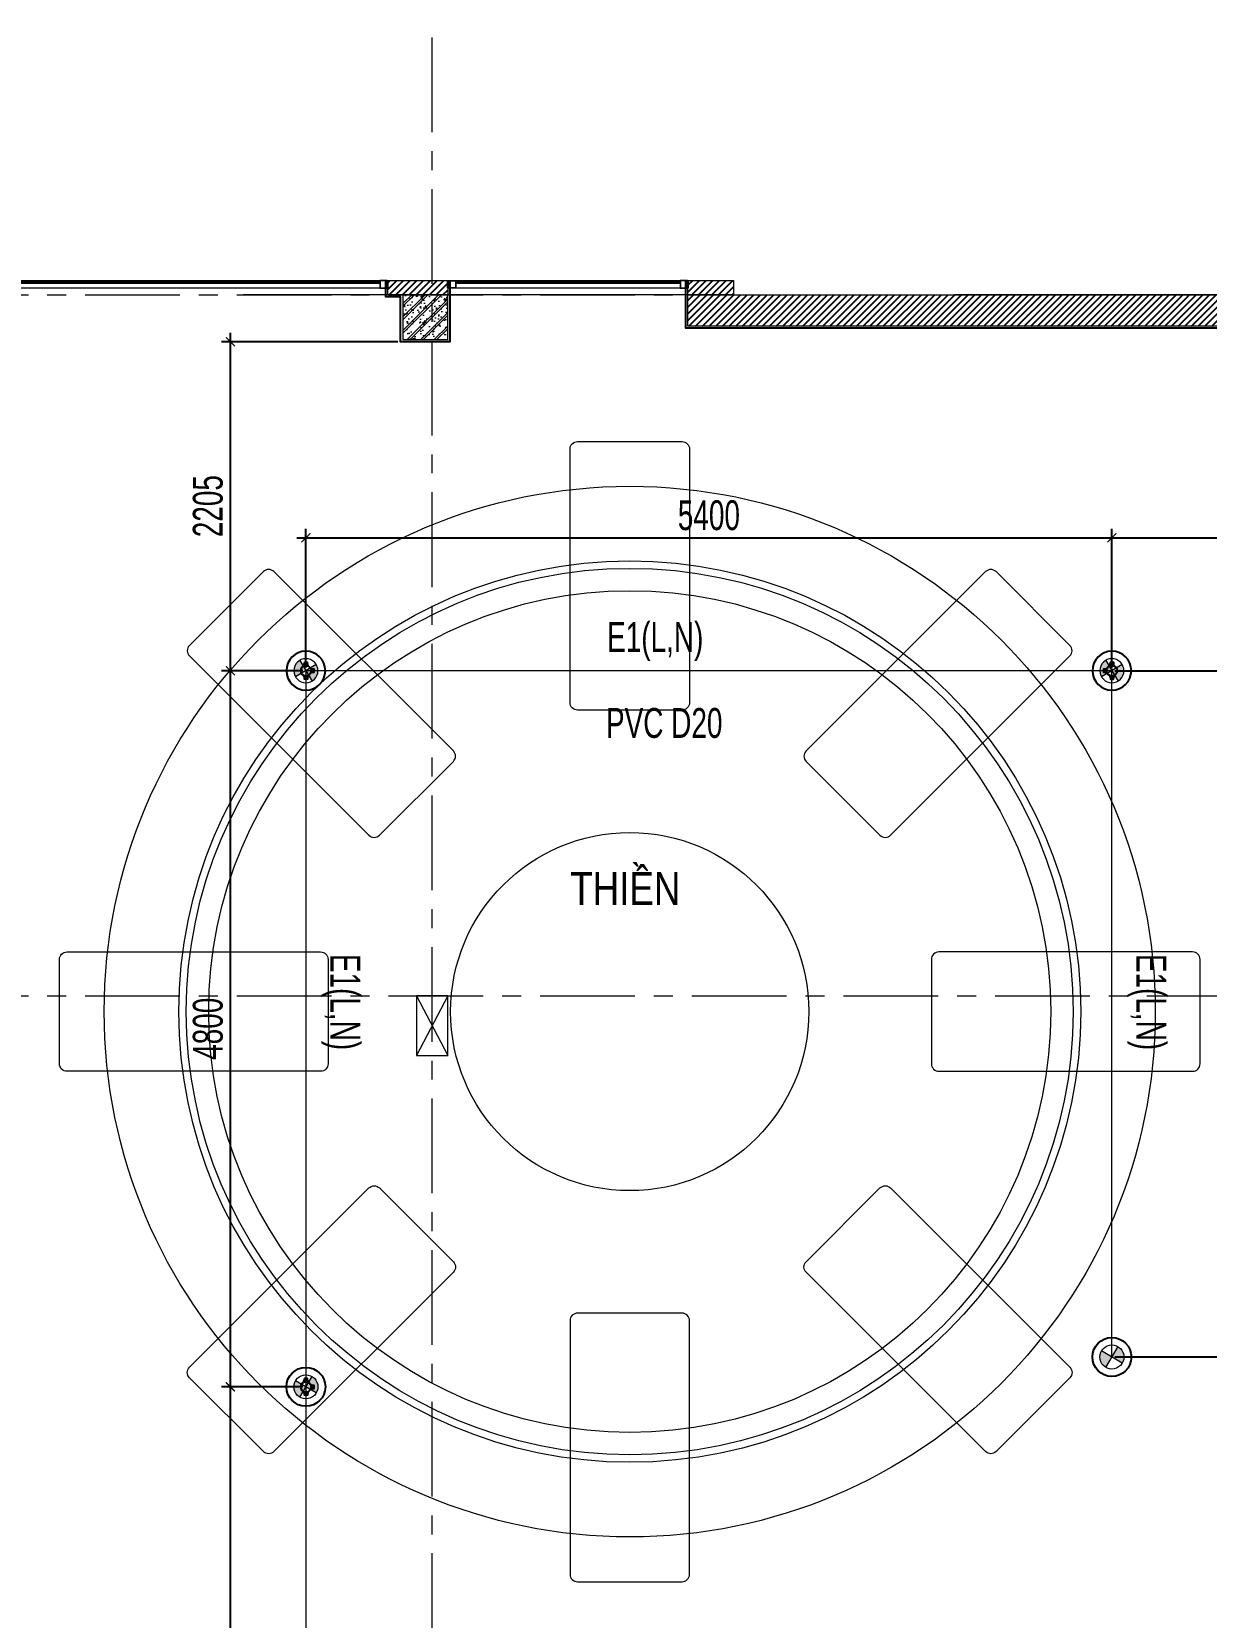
# Model space of a CAD drawing. Header units: millimetres. Extents: x -343543 to 400519, y -115663 to 104219.
# Drawn here: x -160215 to -152346, y -39465 to -28837 of the extents above; entities that cross this region are included whole.
import ezdxf
from ezdxf.xclip import XClip

# ---------------------------------------------------------------- set-up
doc = ezdxf.new("R2010")
doc.units = ezdxf.units.MM
doc.header["$XCLIPFRAME"] = 0
doc.linetypes.add('XREF MAT BANG TUONG XAY$0$01.Xref _MB T2-Mai$0$HIDDEN', pattern=[9.525, 6.35, -3.175])
doc.linetypes.add('XREF MAT BANG TUONG XAY$0$CENTER', pattern=[50.8, 31.75, -6.35, 6.35, -6.35])
doc.layers.get('0').update_dxf_attribs({"color": 231, "lineweight": 0})
doc.layers.get('DefPoints').update_dxf_attribs({"color": 191})
for name, color, linetype, lineweight in [('1-INNO-E-Emergency', 1, 'EME', 5), ('A-PATT', 252, 'Continuous', 9), ('A-SYMBOLS', 10, 'Continuous', 13), ('kata_dim', 231, 'Continuous', 0), ('SME-E-COND-LTG', 51, 'Continuous', 18), ('SME-E-LTG-TEXT', 53, 'Continuous', 18), ('TEXT DIEN', 3, 'Continuous', 18), ('XREF MAT BANG TUONG XAY$0$$1$A-TEXT', 8, 'Continuous', 25), ('XREF MAT BANG TUONG XAY$0$01.Xref _MB T2-Mai$0$$0$A-FNSH', 8, 'Continuous', 9), ('XREF MAT BANG TUONG XAY$0$01.Xref _MB T2-Mai$0$$0$A-GLAZ', 8, 'Continuous', 13), ('XREF MAT BANG TUONG XAY$0$01.Xref _MB T2-Mai$0$$0$A-LITE', 8, 'Continuous', 9), ('XREF MAT BANG TUONG XAY$0$01.Xref _MB T2-Mai$0$$0$A-TEXT', 8, 'Continuous', 25), ('XREF MAT BANG TUONG XAY$0$01.Xref _MB T2-Mai$0$A-HIDD', 8, 'XREF MAT BANG TUONG XAY$0$01.Xref _MB T2-Mai$0$HIDDEN', 9), ('XREF MAT BANG TUONG XAY$0$A-GRID', 8, 'XREF MAT BANG TUONG XAY$0$CENTER', 15), ('XREF MAT BANG TUONG XAY$0$A-WALL-INT', 8, 'Continuous', 9), ('XREF MAT BANG TUONG XAY$0$xref_IKIGAI_Cot$0$A-FNSH', 8, 'Continuous', 9), ('XREF MAT BANG TUONG XAY$0$xref_IKIGAI_Cot$0$A-PATT', 8, 'Continuous', 5)]:
    doc.layers.add(name, color=color, linetype=linetype, lineweight=lineweight)
for name, color, linetype in [('XREF MAT BANG TUONG XAY$0$A-FNSH', 8, 'Continuous'), ('XREF MAT BANG TUONG XAY$0$A-FURN', 8, 'Continuous'), ('XREF MAT BANG TUONG XAY$0$A-PATT', 8, 'Continuous'), ('ống ghen', 6, 'Continuous')]:
    doc.layers.add(name, color=color, linetype=linetype)
doc.styles.add('ROMANS1', font='vntimeh.shx', dxfattribs={"width": 0.8, "bigfont": 'bigfont.shx'})
doc.styles.add('ROMANSssss', font='vntimeh.shx', dxfattribs={"width": 0.7})
doc.styles.add('SM-DIMTEXT', font='SME.shx', dxfattribs={"width": 0.7})
doc.styles.add('SME-TEXT', font='sme.shx', dxfattribs={"width": 0.7})
doc.styles.add('XREF MAT BANG TUONG XAY$0$Arial', font='arial.ttf', dxfattribs={"width": 0.8})
doc.linetypes.add('EME', pattern='A,2463.214661,-165.6529,["E",ROMANSssss,S=300,R=360,X=0,Y=-153.361507],-321.423057,2528.257516', length=5478.548134)
doc.dimstyles.new('SDIM-100', dxfattribs={"dimscale": 100, "dimtxt": 2, "dimasz": 0.6, "dimexe": 0.6, "dimexo": 0.2, "dimgap": 0.5, "dimtad": 1, "dimdec": 0, "dimzin": 12, "dimtxsty": 'SM-DIMTEXT', "dimblk": 'ARCHTICK', "dimblk1": 'ARCHTICK', "dimblk2": 'ARCHTICK', "dimcen": 0.12, "dimdle": 0.6, "dimclrd": 7, "dimclre": 8, "dimadec": 0, "dimazin": 3, "dimtfac": 2, "dimtix": 1, "dimtmove": 1, "dimatfit": 3, "dimfxl": 1, "dimtzin": 0, "dimarcsym": 1})

# ---------------------------------------------------------------- blocks, each defined once
blk = doc.blocks.new('XREF MAT BANG TUONG XAY$0$xref_IKIGAI_Cot')
at = {"layer": 'XREF MAT BANG TUONG XAY$0$xref_IKIGAI_Cot$0$A-PATT'}
h = blk.add_hatch(dxfattribs=at)
h.set_pattern_fill('BT-01', color=8, scale=15, angle=-179.99986, pattern_type=2)
h.set_pattern_definition([(230, (23825, -30680), (-107.59, 9.413), [11.25, -123.75]), (175, (23825, -30680), (20.813, -112.83), [9, -99]), (280.45, (23816.04, -30679.21), (-86.776, -103.416), [9.56, -105.17]), (226.184, (23825, -30710), (-160.086, 24.83), [16.875, -185.625]), (276.636, (23811.66, -30707.93), (-140.2, -146.12), [14.34, -157.757]), (171.184, (23825, -30710), (-140.2, -146.12), [13.5, -148.5]), (201, (23810, -30702.5), (-89.536, 60.393), [11.25, -123.75]), (146, (23810, -30702.5), (-36.497, -108.773), [9, -99]), (251.45, (23802.54, -30697.47), (-126.033, -48.38), [9.56, -105.17]), (217.5, (23825, -30680), (-1.824, -49.934), [0, -97.8, 0, -100.5, 0, -99.375]), (187.5, (23825, -30680), (-39.46, -59.162), [0, -57.3, 0, -95.55, 0, -37.875]), (147.5, (23858.45, -30680), (-80.0734, 3.383), [0, -37.5, 0, -117, 0, -155.25]), (137.5, (23873.45, -30680), (-87.478, -15.016), [0, -48.75, 0, -77.7, 0, -110.25]), (225, (23825, -30680), (45.078, -45.078), []), (225, (23825, -30698.374), (45.078, -45.078), [])])
h.paths.add_polyline_path([(23905, -30600), (23605, -30600), (23605, -30900), (23905, -30900)])
at = {"layer": 'XREF MAT BANG TUONG XAY$0$A-GRID', "color": 8, "ltscale": 20}
for points in [[(23800, -53895), (23800, -27075.6)], [(-2907.5, -30600), (42750, -30600)], [(-2907.5, -35300), (42750, -35300)]]:
    blk.add_lwpolyline(points, dxfattribs=at)
at = {"layer": 'XREF MAT BANG TUONG XAY$0$xref_IKIGAI_Cot$0$A-FNSH', "color": 8}
for p, q in [((23905, -35300), (23695, -35700)), ((23695, -35300), (23905, -35700))]:
    blk.add_line(p, q, dxfattribs=at)
for points in [[(23905, -30600), (23605, -30600), (23605, -30900), (23905, -30900)], [(23905, -35300), (23695, -35300), (23695, -35700), (23905, -35700)]]:
    blk.add_lwpolyline(points, close=True, dxfattribs=at)
blk = doc.blocks.new('XREF MAT BANG TUONG XAY$0$01.Xref _MB T2-Mai$0$$0$A$Cfb76151b')
at = {"color": 8}
for points in [[(0, 0), (50, 0), (50, 50), (0, 50)], [(2, 2), (48, 2), (48, 48), (2, 48)]]:
    blk.add_lwpolyline(points, close=True, dxfattribs=at)
blk = doc.blocks.new('XREF MAT BANG TUONG XAY$0$01.Xref _MB T2-Mai$0$$0$A$Cc763f58b')
at = {"layer": 'DefPoints', "color": 8}
blk.add_line((5, -50), (5, 0), dxfattribs=at)
at = {"layer": 'XREF MAT BANG TUONG XAY$0$01.Xref _MB T2-Mai$0$$0$A-FNSH', "color": 8}
for centre, start, end in [((3, 2), 222.6903, 317.3097), ((3, -52), 42.6903, 137.3097)]:
    blk.add_arc(centre, 3.4, start, end, dxfattribs=at)
blk = doc.blocks.new('*U161')
at = {"layer": 'XREF MAT BANG TUONG XAY$0$01.Xref _MB T2-Mai$0$$0$A-GLAZ'}
for p, q in [((6955, 20), (55, 20)), ((6955, 10), (55, 10))]:
    blk.add_line(p, q, dxfattribs=at)
at = {"layer": 'XREF MAT BANG TUONG XAY$0$01.Xref _MB T2-Mai$0$$0$A-LITE', "color": 8}
blk.add_lwpolyline([(6955, 50), (55, 50), (55, 0), (6955, 0)], close=True, dxfattribs=at)
at = {"layer": 'XREF MAT BANG TUONG XAY$0$01.Xref _MB T2-Mai$0$$0$A-FNSH', "color": 8, "rotation": 180}
blk.add_blockref('XREF MAT BANG TUONG XAY$0$01.Xref _MB T2-Mai$0$$0$A$Cc763f58b', (5, 0), dxfattribs=at)
at = {"layer": 'XREF MAT BANG TUONG XAY$0$01.Xref _MB T2-Mai$0$$0$A-FNSH', "color": 8, "xscale": -1, "rotation": 180}
blk.add_blockref('XREF MAT BANG TUONG XAY$0$01.Xref _MB T2-Mai$0$$0$A$Cc763f58b', (7005, 0), dxfattribs=at)
at = {"layer": 'XREF MAT BANG TUONG XAY$0$01.Xref _MB T2-Mai$0$$0$A-GLAZ', "color": 8}
blk.add_blockref('XREF MAT BANG TUONG XAY$0$01.Xref _MB T2-Mai$0$$0$A$Cfb76151b', (5, 0), dxfattribs=at)
at = {"layer": 'XREF MAT BANG TUONG XAY$0$01.Xref _MB T2-Mai$0$$0$A-GLAZ', "color": 8, "xscale": -1}
blk.add_blockref('XREF MAT BANG TUONG XAY$0$01.Xref _MB T2-Mai$0$$0$A$Cfb76151b', (7005, 0), dxfattribs=at)
blk = doc.blocks.new('*U162')
at = {"layer": 'XREF MAT BANG TUONG XAY$0$01.Xref _MB T2-Mai$0$$0$A-GLAZ'}
for p, q in [((1557, 20), (55, 20)), ((1557, 10), (55, 10))]:
    blk.add_line(p, q, dxfattribs=at)
at = {"layer": 'XREF MAT BANG TUONG XAY$0$01.Xref _MB T2-Mai$0$$0$A-LITE', "color": 8}
blk.add_lwpolyline([(1557, 50), (55, 50), (55, 0), (1557, 0)], close=True, dxfattribs=at)
at = {"layer": 'XREF MAT BANG TUONG XAY$0$01.Xref _MB T2-Mai$0$$0$A-FNSH', "color": 8, "rotation": 180}
blk.add_blockref('XREF MAT BANG TUONG XAY$0$01.Xref _MB T2-Mai$0$$0$A$Cc763f58b', (5, 0), dxfattribs=at)
at = {"layer": 'XREF MAT BANG TUONG XAY$0$01.Xref _MB T2-Mai$0$$0$A-FNSH', "color": 8, "xscale": -1, "rotation": 180}
blk.add_blockref('XREF MAT BANG TUONG XAY$0$01.Xref _MB T2-Mai$0$$0$A$Cc763f58b', (1607, 0), dxfattribs=at)
at = {"layer": 'XREF MAT BANG TUONG XAY$0$01.Xref _MB T2-Mai$0$$0$A-GLAZ', "color": 8}
blk.add_blockref('XREF MAT BANG TUONG XAY$0$01.Xref _MB T2-Mai$0$$0$A$Cfb76151b', (5, 0), dxfattribs=at)
at = {"layer": 'XREF MAT BANG TUONG XAY$0$01.Xref _MB T2-Mai$0$$0$A-GLAZ', "color": 8, "xscale": -1}
blk.add_blockref('XREF MAT BANG TUONG XAY$0$01.Xref _MB T2-Mai$0$$0$A$Cfb76151b', (1607, 0), dxfattribs=at)
blk = doc.blocks.new('*U262')
at = {"layer": 'XREF MAT BANG TUONG XAY$0$A-PATT'}
h = blk.add_hatch(dxfattribs=at)
h.set_pattern_fill('ANSI31', color=8, scale=10)
h.set_pattern_definition([(45, (41236.79, -11293.564), (-22.45064, 22.45064), [])])
h.paths.add_polyline_path([(-39, 48), (5751, 48), (5751, -162), (-39, -162)])
at = {"layer": 'XREF MAT BANG TUONG XAY$0$A-WALL-INT', "color": 8}
blk.add_lwpolyline([(-39, 48), (5751, 48), (5751, -162), (-39, -162)], close=True, dxfattribs=at)
blk = doc.blocks.new('*U254')
at = {"layer": 'XREF MAT BANG TUONG XAY$0$A-PATT'}
h = blk.add_hatch(dxfattribs=at)
h.set_pattern_fill('ANSI31', color=8, scale=10)
h.set_pattern_definition([(45, (35750.104, -11178.564), (-22.45064, 22.45064), [])])
h.paths.add_polyline_path([(-39, 48), (265, 48), (265, -48), (-39, -48)])
at = {"layer": 'XREF MAT BANG TUONG XAY$0$A-WALL-INT', "color": 8}
blk.add_lwpolyline([(-39, 48), (265, 48), (265, -48), (-39, -48)], close=True, dxfattribs=at)
blk = doc.blocks.new('*U255')
at = {"layer": 'XREF MAT BANG TUONG XAY$0$A-PATT'}
h = blk.add_hatch(dxfattribs=at)
h.set_pattern_fill('ANSI31', color=8, scale=10)
h.set_pattern_definition([(45, (35846.79, -11178.564), (-22.45064, 22.45064), [])])
h.paths.add_polyline_path([(-39, 48), (361, 48), (361, -48), (-39, -48)])
at = {"layer": 'XREF MAT BANG TUONG XAY$0$A-WALL-INT', "color": 8}
blk.add_lwpolyline([(-39, 48), (361, 48), (361, -48), (-39, -48)], close=True, dxfattribs=at)
blk = doc.blocks.new('XREF MAT BANG TUONG XAY$0$NNNN')
at = {"layer": 'XREF MAT BANG TUONG XAY$0$A-FURN', "color": 8, "xscale": -1, "rotation": 180}
for name, p in [('*U254', (5825, 16805)), ('*U255', (7739, 16805)), ('*U262', (339, 16595))]:
    blk.add_blockref(name, p, dxfattribs=at)
blk = doc.blocks.new('XREF MAT BANG NOI THAT')
at = {"color": 8}
for points in [[(25475, -33384), (24775, -33384, -0.414214), (24725, -33334), (24725, -31634, -0.414214), (24775, -31584), (25475, -31584, -0.414214), (25525, -31634), (25525, -33334, -0.414214)], [(23448, -34223), (23943, -33728, 0.414214), (23943, -33658), (22741, -32456, 0.414214), (22670, -32456), (22175, -32951, 0.414214), (22175, -33021), (23377, -34223, 0.414214)], [(26306, -33728), (26801, -34223, 0.414214), (26872, -34223), (28074, -33021, 0.414214), (28074, -32951), (27579, -32456, 0.414214), (27509, -32456), (26306, -33658, 0.414214)], [(23104, -35055), (23104, -35755, -0.414214), (23054, -35805), (21354, -35805, -0.414214), (21304, -35755), (21304, -35055, -0.414214), (21354, -35005), (23054, -35005, -0.414214)], [(27146, -35055), (27146, -35755, 0.414214), (27196, -35805), (28896, -35805, 0.414214), (28946, -35755), (28946, -35055, 0.414214), (28896, -35005), (27196, -35005, 0.414214)], [(23448, -36587), (23943, -37082, -0.414214), (23943, -37152), (22741, -38354, -0.414214), (22670, -38354), (22175, -37859, -0.414214), (22175, -37789), (23377, -36587, -0.414214)], [(26306, -37082), (26801, -36587, -0.414214), (26872, -36587), (28074, -37789, -0.414214), (28074, -37859), (27579, -38354, -0.414214), (27509, -38354), (26306, -37152, -0.414214)], [(25475, -37426), (24775, -37426, 0.414214), (24725, -37476), (24725, -39176, 0.414214), (24775, -39226), (25475, -39226, 0.414214), (25525, -39176), (25525, -37476, 0.414214)]]:
    blk.add_lwpolyline(points, format="xyb", close=True, dxfattribs=at)
at = {"color": 8, "ltscale": 300}
for radius in [3521, 3021, 2971, 2821, 1200]:
    blk.add_circle((25125, -35405), radius, dxfattribs=at)
blk = doc.blocks.new('01.Xref _MB T1')
at = {"layer": 'XREF MAT BANG TUONG XAY$0$01.Xref _MB T2-Mai$0$A-HIDD', "color": 8, "ltscale": 500}
blk.add_lwpolyline([(0.00011, -47000.00005), (39999.99073, -47000.00005), (39999.99073, -30600.00246), (0.00011, -30600.00246)], close=True, dxfattribs=at)
at = {"layer": 'XREF MAT BANG TUONG XAY$0$A-FNSH', "color": 8}
for points in [[(23919.98056, -30504.99954), (23919.99107, -30914.99898), (23589.99072, -30914.9998), (23589.98998, -30614.99976), (23489.98056, -30614.99976), (23489.98057, -30504.99992)], [(31604.97181, -41745.00014), (31379.9718, -41745.00039), (31379.9718, -40315.00001), (31189.99022, -40315.00001), (31189.99022, -39785.00001), (31379.98019, -39785.00004), (31379.98092, -35715.00001), (31189.99023, -35715.00001), (31189.99023, -35285.00001), (31379.98015, -35285.00001), (31379.96933, -30914.99949), (31289.99246, -30914.99918), (31289.98296, -30824.99967), (25501.66726, -30824.99964), (25501.67699, -30504.99947)]]:
    blk.add_lwpolyline(points, dxfattribs=at)
at = {"color": 8}
ref = blk.add_blockref('XREF MAT BANG TUONG XAY$0$xref_IKIGAI_Cot', (-0.00927, -0.00001), dxfattribs=at)
XClip(ref).set_block_clipping_path([(-5181.1494167775, -58156.1251844964), (44638.3275875031, -24933.2650512661)])
at = {"layer": 'XREF MAT BANG TUONG XAY$0$01.Xref _MB T2-Mai$0$$0$A-TEXT', "color": 8, "xscale": -1, "rotation": 180}
for name, p in [('*U161', (16495.00039, -30504.99992)), ('*U162', (23905.00371, -30504.99992))]:
    blk.add_blockref(name, p, dxfattribs=at)
at = {"layer": 'XREF MAT BANG TUONG XAY$0$A-FURN', "color": 8, "xscale": -1}
blk.add_blockref('XREF MAT BANG TUONG XAY$0$NNNN', (31604.98349, -47357.72853), dxfattribs=at)
at = {"layer": 'XREF MAT BANG TUONG XAY$0$$1$A-TEXT', "color": 8, "style": 'XREF MAT BANG TUONG XAY$0$Arial', "width": 0.8}
blk.add_text('THIỀN', height=220, dxfattribs=at).set_placement((24726.35065, -34689.71986))
at = {"layer": 'A-PATT', "color": 8}
blk.add_blockref('XREF MAT BANG NOI THAT', (0, 0), dxfattribs=at)
blk = doc.blocks.new('Den downligh su co')
at = {"layer": '1-INNO-E-Emergency'}
h = blk.add_hatch(color=1, dxfattribs=at)
h.dxf.hatch_style = 1
h.paths.add_polyline_path([(-51.3, 51.3), (0, 0), (51.3, 51.3, 0.414214)])
h.paths.add_polyline_path([(0, 0), (-51.3, -51.3, 0.414214), (51.3, -51.3)])
at = {"layer": '1-INNO-E-Emergency', "color": 1}
for points in [[(-51.3, 51.3), (51.3, -51.3)], [(-51.3, -51.3), (51.3, 51.3)]]:
    blk.add_lwpolyline(points, dxfattribs=at)
blk.add_circle((0, 0), 72.5, dxfattribs=at)
at = {"layer": 'DefPoints', "ltscale": 5}
blk.add_circle((0, 0), 117.2, dxfattribs=at)
blk = doc.blocks.new('c3-20')
at = {"layer": 'ống ghen', "ltscale": 30}
for points in [[(5338985, -3869071), (5338985, -3869048), (5338965, -3869048), (5338965, -3869071)], [(5338941, -3869094), (5338919, -3869094), (5338919, -3869114), (5338941, -3869114)], [(5338940, -3869103), (5338928, -3869103), (5338928, -3869105), (5338940, -3869105)], [(5338975, -3869069), (5338975, -3869057), (5338974, -3869057), (5338974, -3869069)], [(5339008, -3869094), (5339031, -3869094), (5339031, -3869114), (5339008, -3869114)], [(5339010, -3869103), (5339022, -3869103), (5339022, -3869105), (5339010, -3869105)]]:
    blk.add_lwpolyline(points, close=True, dxfattribs=at)
for points in [[(5338943, -3869089), (5338925, -3869094)], [(5338943, -3869119), (5338925, -3869114)], [(5338960, -3869072), (5338965, -3869054)], [(5338989, -3869072), (5338985, -3869054)], [(5339006, -3869089), (5339025, -3869094)], [(5339006, -3869119), (5339025, -3869114)]]:
    blk.add_lwpolyline(points, dxfattribs=at)
blk.add_circle((5338975, -3869104), 35, dxfattribs=at)
at = {"layer": 'TEXT DIEN', "ltscale": 30, "style": 'ROMANS1'}
blk.add_text('D20', height=15, dxfattribs=at).set_placement((5338955, -3869111))
blk = doc.blocks.new('_ArchTick')
at = {"color": 0, "linetype": 'ByBlock', "const_width": 0.15}
blk.add_lwpolyline([(-0.5, -0.5), (0.5, 0.5)], dxfattribs=at)
blk = doc.blocks.new('*D374')
at = {"layer": 'DefPoints', "color": 0, "linetype": 'Continuous', "ltscale": 1000, "transparency": 16777216}
for p in [(-158884, -37920), (-158378, -37920), (-158378, -41636)]:
    blk.add_point(p, dxfattribs=at)
at = {"layer": 'kata_dim', "color": 8, "linetype": 'Continuous', "lineweight": -2, "ltscale": 1000, "transparency": 16777216}
for p, q in [((-158398, -37920), (-158944, -37920)), ((-158398, -41636), (-158944, -41636))]:
    blk.add_line(p, q, dxfattribs=at)
at = {"layer": 'kata_dim', "color": 7, "linetype": 'Continuous', "lineweight": -2, "ltscale": 1000, "transparency": 16777216}
blk.add_line((-158884, -41696), (-158884, -37860), dxfattribs=at)
at = {"layer": 'kata_dim', "color": 7, "linetype": 'Continuous', "lineweight": -2, "ltscale": 1000, "transparency": 16777216, "xscale": 60, "yscale": 60, "zscale": 60}
for p, rotation in [((-158884, -37920), 90), ((-158884, -41636), 270)]:
    blk.add_blockref('_ArchTick', p, dxfattribs=dict(at, rotation=rotation))
at = {"layer": 'kata_dim', "color": 0, "linetype": 'Continuous', "ltscale": 1000, "transparency": 16777216, "insert": (-159034, -39778), "char_height": 200, "attachment_point": 5, "rotation": 90, "style": 'SM-DIMTEXT'}
blk.add_mtext('3716', dxfattribs=at)
blk = doc.blocks.new('*D375')
at = {"layer": 'DefPoints', "color": 0, "linetype": 'Continuous', "ltscale": 1000, "transparency": 16777216}
for p in [(-158884, -33120), (-158378, -33120), (-158378, -37920)]:
    blk.add_point(p, dxfattribs=at)
at = {"layer": 'kata_dim', "color": 8, "linetype": 'Continuous', "lineweight": -2, "ltscale": 1000, "transparency": 16777216}
for p, q in [((-158398, -33120), (-158944, -33120)), ((-158398, -37920), (-158944, -37920))]:
    blk.add_line(p, q, dxfattribs=at)
at = {"layer": 'kata_dim', "color": 7, "linetype": 'Continuous', "lineweight": -2, "ltscale": 1000, "transparency": 16777216}
blk.add_line((-158884, -37980), (-158884, -33060), dxfattribs=at)
at = {"layer": 'kata_dim', "color": 7, "linetype": 'Continuous', "lineweight": -2, "ltscale": 1000, "transparency": 16777216, "xscale": 60, "yscale": 60, "zscale": 60}
for p, rotation in [((-158884, -33120), 90), ((-158884, -37920), 270)]:
    blk.add_blockref('_ArchTick', p, dxfattribs=dict(at, rotation=rotation))
at = {"layer": 'kata_dim', "color": 0, "linetype": 'Continuous', "ltscale": 1000, "transparency": 16777216, "insert": (-159034, -35520), "char_height": 200, "attachment_point": 5, "rotation": 90, "style": 'SM-DIMTEXT'}
blk.add_mtext('4800', dxfattribs=at)
blk = doc.blocks.new('*D376')
at = {"layer": 'DefPoints', "color": 0, "linetype": 'Continuous', "ltscale": 1000, "transparency": 16777216}
for p in [(-158884, -30915), (-157743, -30915), (-158378, -33120)]:
    blk.add_point(p, dxfattribs=at)
at = {"layer": 'kata_dim', "color": 8, "linetype": 'Continuous', "lineweight": -2, "ltscale": 1000, "transparency": 16777216}
for p, q in [((-157763, -30915), (-158944, -30915)), ((-158398, -33120), (-158944, -33120))]:
    blk.add_line(p, q, dxfattribs=at)
at = {"layer": 'kata_dim', "color": 7, "linetype": 'Continuous', "lineweight": -2, "ltscale": 1000, "transparency": 16777216}
blk.add_line((-158884, -33180), (-158884, -30855), dxfattribs=at)
at = {"layer": 'kata_dim', "color": 7, "linetype": 'Continuous', "lineweight": -2, "ltscale": 1000, "transparency": 16777216, "xscale": 60, "yscale": 60, "zscale": 60}
for p, rotation in [((-158884, -30915), 90), ((-158884, -33120), 270)]:
    blk.add_blockref('_ArchTick', p, dxfattribs=dict(at, rotation=rotation))
at = {"layer": 'kata_dim', "color": 0, "linetype": 'Continuous', "ltscale": 1000, "transparency": 16777216, "insert": (-159034, -32017), "char_height": 200, "attachment_point": 5, "rotation": 90, "style": 'SM-DIMTEXT'}
blk.add_mtext('2205', dxfattribs=at)
blk = doc.blocks.new('*D377')
at = {"layer": 'DefPoints', "color": 0, "linetype": 'Continuous', "ltscale": 1000, "transparency": 16777216}
for p in [(-152978, -32229), (-158378, -33120), (-152978, -33120)]:
    blk.add_point(p, dxfattribs=at)
at = {"layer": 'kata_dim', "color": 8, "linetype": 'Continuous', "lineweight": -2, "ltscale": 1000, "transparency": 16777216}
for p, q in [((-158378, -33100), (-158378, -32169)), ((-152978, -33100), (-152978, -32169))]:
    blk.add_line(p, q, dxfattribs=at)
at = {"layer": 'kata_dim', "color": 7, "linetype": 'Continuous', "lineweight": -2, "ltscale": 1000, "transparency": 16777216}
blk.add_line((-158438, -32229), (-152918, -32229), dxfattribs=at)
at = {"layer": 'kata_dim', "color": 7, "linetype": 'Continuous', "lineweight": -2, "ltscale": 1000, "transparency": 16777216, "xscale": 60, "yscale": 60, "zscale": 60, "rotation": 180}
blk.add_blockref('_ArchTick', (-158378, -32229), dxfattribs=at)
at = {"layer": 'kata_dim', "color": 7, "linetype": 'Continuous', "lineweight": -2, "ltscale": 1000, "transparency": 16777216, "xscale": 60, "yscale": 60, "zscale": 60}
blk.add_blockref('_ArchTick', (-152978, -32229), dxfattribs=at)
at = {"layer": 'kata_dim', "color": 0, "linetype": 'Continuous', "ltscale": 1000, "transparency": 16777216, "insert": (-155678, -32079), "char_height": 200, "attachment_point": 5, "style": 'SM-DIMTEXT'}
blk.add_mtext('5400', dxfattribs=at)
blk = doc.blocks.new('*D378')
at = {"layer": 'DefPoints', "color": 0, "linetype": 'Continuous', "ltscale": 1000, "transparency": 16777216}
for p in [(-149953, -32229), (-149953, -32669), (-152978, -33120)]:
    blk.add_point(p, dxfattribs=at)
at = {"layer": 'kata_dim', "color": 8, "linetype": 'Continuous', "lineweight": -2, "ltscale": 1000, "transparency": 16777216}
for p, q in [((-152978, -33100), (-152978, -32169)), ((-149953, -32649), (-149953, -32169))]:
    blk.add_line(p, q, dxfattribs=at)
at = {"layer": 'kata_dim', "color": 7, "linetype": 'Continuous', "lineweight": -2, "ltscale": 1000, "transparency": 16777216}
blk.add_line((-153038, -32229), (-149893, -32229), dxfattribs=at)
at = {"layer": 'kata_dim', "color": 7, "linetype": 'Continuous', "lineweight": -2, "ltscale": 1000, "transparency": 16777216, "xscale": 60, "yscale": 60, "zscale": 60, "rotation": 180}
blk.add_blockref('_ArchTick', (-152978, -32229), dxfattribs=at)
at = {"layer": 'kata_dim', "color": 7, "linetype": 'Continuous', "lineweight": -2, "ltscale": 1000, "transparency": 16777216, "xscale": 60, "yscale": 60, "zscale": 60}
blk.add_blockref('_ArchTick', (-149953, -32229), dxfattribs=at)
at = {"layer": 'kata_dim', "color": 0, "linetype": 'Continuous', "ltscale": 1000, "transparency": 16777216, "insert": (-151466, -32079), "char_height": 200, "attachment_point": 5, "style": 'SM-DIMTEXT'}
blk.add_mtext('3025', dxfattribs=at)
blk = doc.blocks.new('*D379')
at = {"layer": 'DefPoints', "color": 0, "linetype": 'Continuous', "ltscale": 1000, "transparency": 16777216}
for p in [(-152978, -33120), (-151927, -33120), (-152978, -37720)]:
    blk.add_point(p, dxfattribs=at)
at = {"layer": 'kata_dim', "color": 8, "linetype": 'Continuous', "lineweight": -2, "ltscale": 1000, "transparency": 16777216}
for p, q in [((-152958, -33120), (-151867, -33120)), ((-152958, -37720), (-151867, -37720))]:
    blk.add_line(p, q, dxfattribs=at)
at = {"layer": 'kata_dim', "color": 7, "linetype": 'Continuous', "lineweight": -2, "ltscale": 1000, "transparency": 16777216}
blk.add_line((-151927, -37780), (-151927, -33060), dxfattribs=at)
at = {"layer": 'kata_dim', "color": 7, "linetype": 'Continuous', "lineweight": -2, "ltscale": 1000, "transparency": 16777216, "xscale": 60, "yscale": 60, "zscale": 60}
for p, rotation in [((-151927, -33120), 90), ((-151927, -37720), 270)]:
    blk.add_blockref('_ArchTick', p, dxfattribs=dict(at, rotation=rotation))
at = {"layer": 'kata_dim', "color": 0, "linetype": 'Continuous', "ltscale": 1000, "transparency": 16777216, "insert": (-152077, -35420), "char_height": 200, "attachment_point": 5, "rotation": 90, "style": 'SM-DIMTEXT'}
blk.add_mtext('4600', dxfattribs=at)

msp = doc.modelspace()

# ---------------------------------------------------------------- block references
at = {"layer": 'A-SYMBOLS'}
msp.add_blockref('01.Xref _MB T1', (-181333.1, 0), dxfattribs=at)

# ---------------------------------------------------------------- next in the draw order: linework, layer by layer
at = {"layer": 'SME-E-COND-LTG', "color": 1, "linetype": 'Continuous', "ltscale": 1000}
for p, q in [((-152978.1, -33120), (-158378.1, -33120)), ((-158378.1, -33120), (-158378.1, -41646.9)), ((-152978.1, -37720), (-152978.1, -33120))]:
    msp.add_line(p, q, dxfattribs=at)

# ---------------------------------------------------------------- next in the draw order: block references
at = {"layer": '1-INNO-E-Emergency', "yscale": 1.112275862068966, "zscale": 1.112275862068966}
for p, xscale, rotation in [((-158378.1, -33120), -1.112275862068966, 75.7726182171235), ((-152978.1, -33120), -1.112275862068966, 75.7726182171235), ((-152978.1, -37720), 1.112275862068966, 104.2273817828765), ((-158378.1, -37920), 1.112275862068966, 104.2273817828765)]:
    msp.add_blockref('Den downligh su co', p, dxfattribs=dict(at, xscale=xscale, rotation=rotation))
at = {"layer": 'TEXT DIEN', "ltscale": 30}
for p, rotation in [((3710726, 5305854.6), 270.0000000008198), ((-4022082.1, -5372094.6), 90.00000000081977), ((3710726, 5301054.6), 270.0000000008198)]:
    msp.add_blockref('c3-20', p, dxfattribs=dict(at, rotation=rotation))

# ---------------------------------------------------------------- next in the draw order: texts
at = {"layer": 'SME-E-LTG-TEXT', "style": 'SME-TEXT', "width": 0.7}
for s, p in [('E1(L,N)', (-156360, -32994.2)), ('PVC D20', (-156367.5, -33570.2))]:
    msp.add_text(s, height=200, dxfattribs=at).set_placement(p)
for p in [(-158214.3, -35018.2), (-152814.3, -35018.2)]:
    msp.add_text('E1(L,N)', height=200, rotation=270, dxfattribs=at).set_placement(p)

# ---------------------------------------------------------------- next in the draw order: dimensions: what is measured, and where the dimension line sits
at = {"layer": 'kata_dim', "linetype": 'Continuous', "ltscale": 1000}
for base, p1, p2, picture, middle in [((-158884.2, -30915), (-158378.1, -33120), (-157743.1, -30915), '*D376', (-159034.2, -32017.5)), ((-158884.2, -33120), (-158378.1, -37920), (-158378.1, -33120), '*D375', (-159034.2, -35520)), ((-151926.7, -33120), (-152978.1, -37720), (-152978.1, -33120), '*D379', (-152076.7, -35420)), ((-158884.2, -37920), (-158378.1, -41636.3), (-158378.1, -37920), '*D374', (-159034.2, -39778.1))]:
    dim = msp.add_linear_dim(base=base, p1=p1, p2=p2, angle=90, dimstyle='SDIM-100', dxfattribs=at)
    dim.commit()
    dim.dimension.update_dxf_attribs({"geometry": picture, "text_midpoint": middle})
for base, p1, p2, picture, middle in [((-152978.1, -32229.1), (-158378.1, -33120), (-152978.1, -33120), '*D377', (-155678.1, -32079.1)), ((-149953.1, -32229.1), (-152978.1, -33120), (-149953.1, -32669), '*D378', (-151465.6, -32079.1))]:
    dim = msp.add_linear_dim(base=base, p1=p1, p2=p2, dimstyle='SDIM-100', dxfattribs=at)
    dim.commit()
    dim.dimension.update_dxf_attribs({"geometry": picture, "text_midpoint": middle})

doc.saveas('drawing.dxf')
